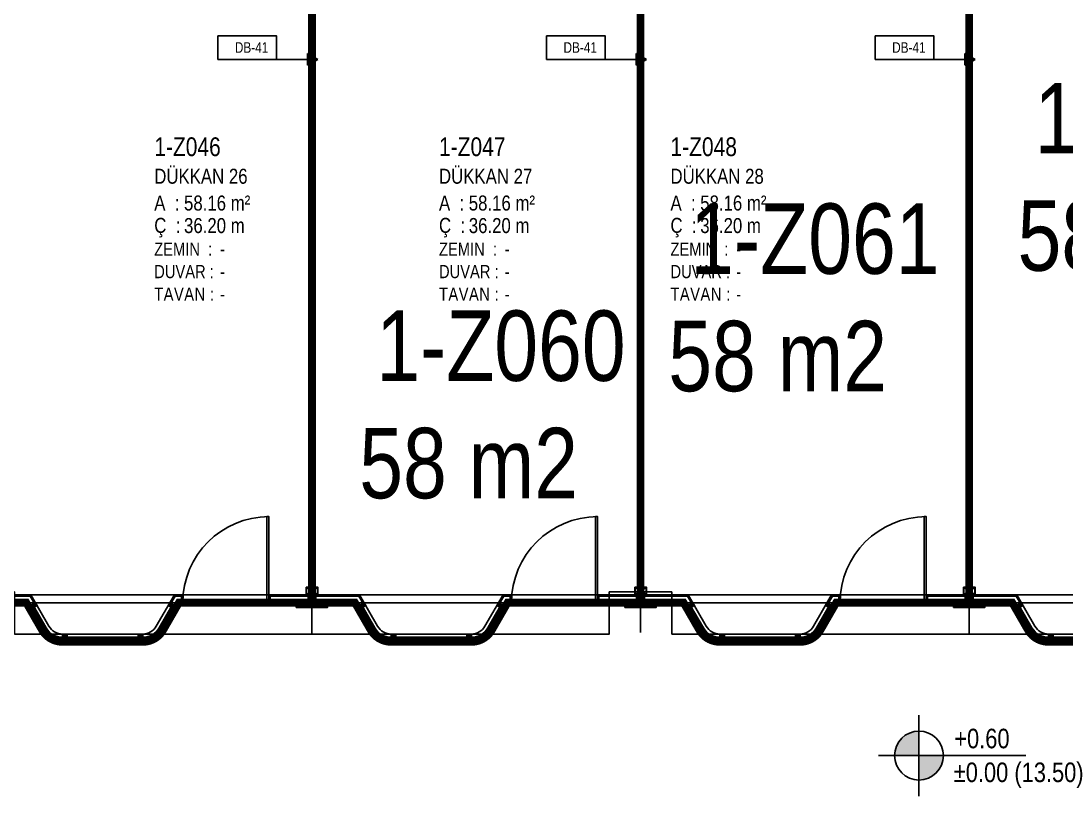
# Model space of a CAD drawing. Header units: centimetres. Extents: x -72470 to -43129, y -18750 to -16337.
# Drawn here: x -68702 to -67366, y -18259 to -17268 of the extents above; entities that cross this region are included whole.
import ezdxf
from ezdxf.enums import TextEntityAlignment as Align

# ---------------------------------------------------------------- set-up
doc = ezdxf.new("R2010")
doc.units = ezdxf.units.CM
doc.header["$MEASUREMENT"] = 0
for name, pattern in [('CENTERX2', [4, 2.5, -0.5, 0.5, -0.5]), ('DUZ', [0]), ('HIDDEN', [9.525, 6.35, -3.175])]:
    doc.linetypes.add(name, pattern=pattern)
doc.layers.get('0').update_dxf_attribs({"linetype": 'DUZ', "lineweight": 0})
doc.layers.add('11-021_3001-BLOK_B_ZEMIN_KAT$0$2DALANNET', color=1, linetype='Continuous', plot=False)
for name, color, linetype in [('11-021_3001-BLOK_B_ZEMIN_KAT$0$2DKOT', 2, 'Continuous'), ('11-021_3001-BLOK_B_ZEMIN_KAT$0$2DMAHALPOZU', 6, 'Continuous'), ('11-021_3001-BLOK_B_ZEMIN_KAT$0$2DPOZ DUVAR', 144, 'Continuous'), ('11-021_D_3001_ZEMIN_KAT$0$2DYAZI2', 212, 'Continuous'), ('3XKO_0.10mm', 22, 'Continuous'), ('3XKO_DIMS_20', 6, 'Continuous'), ('3XKO_FINISH', 52, 'Continuous'), ('3XKO_GLASS', 161, 'Continuous'), ('3XKO_GRID', 253, 'CENTERX2'), ('3XKO_HATCH', 253, 'Continuous'), ('3XKO_METAL', 6, 'Continuous'), ('AREA_JLL', 242, 'Continuous')]:
    doc.layers.add(name, color=color, linetype=linetype)
doc.styles.add('11-021_3001-BLOK_B_ZEMIN_KAT$0$ARIAL', font='arial.ttf', dxfattribs={"width": 0.8})
doc.styles.add('11-021_3001-BLOK_B_ZEMIN_KAT$0$OLCU', font='arial.ttf', dxfattribs={"width": 0.8})
doc.styles.add('11-021_3001-BLOK_B_ZEMIN_KAT$0$yazi', font='calibri.ttf', dxfattribs={"width": 0.6})
doc.styles.add('11-021_D_3001_ZEMIN_KAT$0$OLCU', font='arial.ttf', dxfattribs={"width": 0.8})

# ---------------------------------------------------------------- blocks, each defined once
blk = doc.blocks.new('11-021_3001-BLOK_B_ZEMIN_KAT$0$kot')
at = {"layer": '11-021_3001-BLOK_B_ZEMIN_KAT$0$2DKOT'}
h = blk.add_hatch(color=256, dxfattribs=at)
h.paths.add_polyline_path([(0, 62.5, 0.414214), (-62.5, 0), (0, 0)])
h.paths.add_polyline_path([(62.5, 0), (0, 0), (0, -62.5, 0.414214)])
for points in [[(0, 103.6), (0, -103.6)], [(-103.6, 0), (273.3, 0)]]:
    blk.add_lwpolyline(points, dxfattribs=at)
blk.add_circle((0, 0), 62.5, dxfattribs=at)
at = {"layer": '11-021_3001-BLOK_B_ZEMIN_KAT$0$2DKOT', "style": '11-021_3001-BLOK_B_ZEMIN_KAT$0$OLCU', "width": 0.8}
blk.add_attdef('INCE-KOT', text='', height=50, dxfattribs=at).set_placement((90.1, 3.7), align=Align.BOTTOM_LEFT)
blk.add_attdef('KABA-KOT', text='', height=50, dxfattribs=at).set_placement((88.8, -17.7), align=Align.TOP_LEFT)
blk = doc.blocks.new('*U21')
for p, q in [((-78.6, 0), (-28.6, 0)), ((-28.6, 0), (6.56, 0)), ((6.56, 0), (-2.1, 5)), ((-2.1, 5), (-2.1, -5)), ((6.56, 0), (-2.1, -5))]:
    blk.add_line(p, q)
blk.add_lwpolyline([(-78.6, 0), (-28.6, 0), (-28.6, 20), (-78.6, 20)], close=True)
at = {"style": '11-021_3001-BLOK_B_ZEMIN_KAT$0$yazi'}
blk.add_attdef('DUVARTIPI', text='', height=9, dxfattribs=at).set_placement((-52.63, 8.31), align=Align.MIDDLE_CENTER)
blk = doc.blocks.new('11-021_3001-BLOK_B_ZEMIN_KAT$0$VADI 2_Mahal pozu')
at = {"attachment_point": 1, "style": '11-021_3001-BLOK_B_ZEMIN_KAT$0$ARIAL'}
for s, insert, char_height, width in [('A{\\fArial|b0|i0|c238|p34;  : }', (0, 72.01), 9.6, 39.0515), ('Ç{\\fArial|b0|i0|c238|p34;  : }', (0, 57.73), 9.6, 39.0515), ('{\\fArial|b0|i0|c238|p34;ZEMIN  : }', (0, 41.98), 8.4, 39.0515), ('DUVAR : ', (0, 27.59), 8.4, 38.4), ('{\\T1.05;TAVAN : }', (0, 13.2), 8.4, 39.0515)]:
    blk.add_mtext(s, dxfattribs=dict(at, insert=insert, char_height=char_height, width=width))
at = {"style": '11-021_3001-BLOK_B_ZEMIN_KAT$0$ARIAL', "width": 0.8, "flags": 1}
for tag, p in [('INCEKOT', (20.84, 140.42)), ('KABAKOT', (20.84, 120.32))]:
    blk.add_attdef(tag, p, '', height=12, dxfattribs=at)
at = {"style": '11-021_3001-BLOK_B_ZEMIN_KAT$0$ARIAL', "width": 0.8}
for tag, p, height in [('MAHALNO', (0, 97.18), 12), ('MAHALADI', (0, 79.53), 9.6), ('ALAN', (19.02, 62.41), 9.6), ('CEVRE', (19.02, 48.01), 9.6), ('ZEMIN', (42, 33.58), 8.4), ('DUVAR', (42, 19.18), 8.4), ('TAVAN', (42, 4.78), 8.4)]:
    blk.add_attdef(tag, p, '', height=height, dxfattribs=at)
blk = doc.blocks.new('alcipanel tavan pr')
at = {"layer": '3XKO_HATCH'}
h = blk.add_hatch(dxfattribs=at)
h.set_pattern_fill('STEEL', color=256, scale=0.001)
h.set_pattern_definition([(45, (-68.773278, -5.1160166), (-0.00224506403, 0.00224506403), []), (45, (-68.773278, -5.114429), (-0.00224506403, 0.00224506403), [])])
h.paths.add_polyline_path([(0.015, -0.04), (0.015, -0.045), (0.02, -0.045), (0.02, -0.005), (-0.02, -0.005), (-0.02, -0.045), (-0.015, -0.045), (-0.015, -0.04), (-0.01, -0.04), (-0.01, -0.05), (-0.025, -0.05), (-0.025, 0), (0.025, 0), (0.025, -0.05), (0.01, -0.05), (0.01, -0.04)])
at = {"layer": '3XKO_METAL'}
blk.add_lwpolyline([(0.015, -0.04), (0.015, -0.045), (0.02, -0.045), (0.02, -0.005), (-0.02, -0.005), (-0.02, -0.045), (-0.015, -0.045), (-0.015, -0.04), (-0.01, -0.04), (-0.01, -0.05), (-0.025, -0.05), (-0.025, 0), (0.025, 0), (0.025, -0.05), (0.01, -0.05), (0.01, -0.04)], close=True, dxfattribs=at)
blk = doc.blocks.new('bazaar cumba')
at = {"layer": '3XKO_HATCH'}
h = blk.add_hatch(dxfattribs=at)
h.set_pattern_fill('DOLMIT', color=256, scale=0.0017, angle=90)
h.set_pattern_definition([(90, (-3.15812, 0.36), (-0.010795, -2e-15), []), (135, (-3.15812, 0.36), (-0.02159, -0.02159), [0.015266, -0.030533])])
h.paths.add_polyline_path([(-3.188, 0.34), (-3.188, 0.382), (-3.168, 0.382), (-3.168, 0.398), (-3.188, 0.398), (-3.188, 0.44), (-3.128, 0.44), (-3.128, 0.398), (-3.148, 0.398), (-3.148, 0.382), (-3.128, 0.382), (-3.128, 0.34)])
h = blk.add_hatch(dxfattribs=at)
h.set_pattern_fill('DOLMIT', color=256, scale=0.0017, angle=90)
h.set_pattern_definition([(90, (-2.19188, 0.36), (-0.010795, -2e-15), []), (135, (-2.19188, 0.36), (-0.02159, -0.02159), [0.015266, -0.030533])])
h.paths.add_polyline_path([(-2.222, 0.34), (-2.222, 0.382), (-2.202, 0.382), (-2.202, 0.398), (-2.222, 0.398), (-2.222, 0.44), (-2.162, 0.44), (-2.162, 0.398), (-2.182, 0.398), (-2.182, 0.382), (-2.162, 0.382), (-2.162, 0.34)])
h = blk.add_hatch(dxfattribs=at)
h.set_pattern_fill('DOLMIT', color=256, scale=0.0017, angle=150)
h.set_pattern_definition([(150, (-3.550718, -0.048038), (-0.0053975, -0.0093487), []), (195, (-3.550718, -0.04804), (0.0079025, -0.0294925), [0.015266, -0.030533])])
h.paths.add_polyline_path([(-3.533, -0.058), (-3.62, -0.008), (-3.6, 0.027), (-3.564, 0.006), (-3.574, -0.012), (-3.56, -0.02), (-3.55, -0.002), (-3.513, -0.023)])
h = blk.add_hatch(dxfattribs=at)
h.set_pattern_fill('DOLMIT', color=256, scale=0.0017, angle=150)
h.set_pattern_definition([(150, (-4.097598, -0.048038), (-0.0053975, -0.009348744), []), (195, (-4.097598, -0.04804), (0.0079025, -0.02949247), [0.01526644, -0.03053287])])
h.paths.add_polyline_path([(-1.817, -0.058), (-1.73, -0.008), (-1.75, 0.027), (-1.786, 0.006), (-1.776, -0.012), (-1.79, -0.02), (-1.8, -0.002), (-1.837, -0.023)])
at = {"layer": '3XKO_0.10mm'}
for points in [[(-3.188, 0.34), (-3.188, 0.382), (-3.168, 0.382), (-3.168, 0.398), (-3.188, 0.398), (-3.188, 0.44), (-3.128, 0.44), (-3.128, 0.398), (-3.148, 0.398), (-3.148, 0.382), (-3.128, 0.382), (-3.128, 0.34)], [(-2.222, 0.34), (-2.222, 0.382), (-2.202, 0.382), (-2.202, 0.398), (-2.222, 0.398), (-2.222, 0.44), (-2.162, 0.44), (-2.162, 0.398), (-2.182, 0.398), (-2.182, 0.382), (-2.162, 0.382), (-2.162, 0.34)], [(-3.533, -0.058), (-3.62, -0.008), (-3.6, 0.027), (-3.564, 0.006), (-3.574, -0.012), (-3.56, -0.02), (-3.55, -0.002), (-3.513, -0.023)], [(-1.817, -0.058), (-1.73, -0.008), (-1.75, 0.027), (-1.786, 0.006), (-1.776, -0.012), (-1.79, -0.02), (-1.8, -0.002), (-1.837, -0.023)]]:
    blk.add_lwpolyline(points, close=True, dxfattribs=at)
at = {"layer": '3XKO_FINISH'}
blk.add_lwpolyline([(-4.15, -0.16), (-3.592, -0.16), (-3.361, 0.24, -0.267949), (-3.188, 0.34), (-2.162, 0.34, -0.267949), (-1.989, 0.24), (-1.758, -0.16), (-1.65, -0.16), (-1.65, -0.06), (-1.7, -0.06), (-1.902, 0.29, 0.267949), (-2.162, 0.44), (-3.188, 0.44, 0.267949), (-3.448, 0.29), (-3.65, -0.06), (-4.15, -0.06)], format="xyb", dxfattribs=at)
for points in [[(-4.2, 0), (-4, 0), (-4, -0.06), (-4.01, -0.06), (-4.01, -0.01), (-4.2, -0.01)], [(0, -0.01), (-0.19, -0.01), (-0.19, -0.06), (-0.2, -0.06), (-0.2, 0), (0, 0)], [(-4.15, -0.075), (-3.641, -0.075), (-3.607, -0.016)], [(-4.15, -0.145), (-3.601, -0.145), (-3.546, -0.051)], [(-1.804, -0.051), (-1.749, -0.145), (-1.665, -0.145), (-1.665, -0.075), (-1.709, -0.075), (-1.743, -0.016)], [(-0.05, -0.16), (-0.55, -0.16), (-0.55, -0.06), (-0.05, -0.06)], [(-0.05, -0.145), (-0.535, -0.145), (-0.535, -0.075), (-0.05, -0.075)]]:
    blk.add_lwpolyline(points, dxfattribs=at)
at = {"layer": '3XKO_GLASS', "linetype": 'HIDDEN'}
for p, q in [((0, -0.06), (-4.2, -0.06)), ((0, -0.16), (-4.2, -0.16))]:
    blk.add_line(p, q, dxfattribs=at)
at = {"layer": '3XKO_GLASS'}
for points in [[(-3.574, -0.012), (-3.567, -0.016), (-3.405, 0.265, -0.267949), (-3.188, 0.39), (-3.168, 0.39), (-3.168, 0.398), (-3.188, 0.398, 0.267949), (-3.412, 0.269)], [(-3.567, -0.016), (-3.56, -0.02), (-3.398, 0.261, -0.267949), (-3.188, 0.382), (-3.168, 0.382), (-3.168, 0.39), (-3.188, 0.39, 0.267949), (-3.405, 0.265)], [(-1.945, 0.265), (-1.783, -0.016), (-1.776, -0.012), (-1.938, 0.269, 0.267949), (-2.162, 0.398), (-2.182, 0.398), (-2.182, 0.39), (-2.162, 0.39, -0.267949)], [(-1.952, 0.261), (-1.79, -0.02), (-1.783, -0.016), (-1.945, 0.265, 0.267949), (-2.162, 0.39), (-2.182, 0.39), (-2.182, 0.382), (-2.162, 0.382, -0.267949)]]:
    blk.add_lwpolyline(points, format="xyb", close=True, dxfattribs=at)
for points in [[(-3.148, 0.39), (-2.202, 0.39), (-2.202, 0.398), (-3.148, 0.398)], [(-3.148, 0.382), (-2.202, 0.382), (-2.202, 0.39), (-3.148, 0.39)]]:
    blk.add_lwpolyline(points, close=True, dxfattribs=at)
blk.add_lwpolyline([(-0.55, -0.06), (-0.55, -1.16), (-0.575, -1.16), (-0.575, -0.06), (-0.55, -0.06)], dxfattribs=at)
blk.add_arc((-0.55, -0.06), 1.1, 180, 270, dxfattribs=at)
at = {"layer": '3XKO_GRID'}
for p, q in [((-4.2, -1.498), (-4.2, 0.321)), ((0, -1.498), (0, 0.321))]:
    blk.add_line(p, q, dxfattribs=at)
at = {"rotation": 180}
blk.add_blockref('alcipanel tavan pr', (-4.03, -0.06), dxfattribs=at)
at = {"xscale": -1, "rotation": 180}
blk.add_blockref('alcipanel tavan pr', (-0.17, -0.06), dxfattribs=at)

msp = doc.modelspace()

# ---------------------------------------------------------------- linework, layer by layer
at = {"layer": '11-021_3001-BLOK_B_ZEMIN_KAT$0$2DALANNET'}
for points in [[(-68709.8, -17997.9), (-68709.8, -18051.8), (-68329.8, -18051.8), (-68329.8, -16661.8), (-68749.8, -16661.8), (-68749.8, -17997.9)], [(-68329.8, -18051.8), (-67949.8, -18051.8), (-67949.8, -17997.9), (-67909.8, -17997.9), (-67909.8, -16661.8), (-68329.8, -16661.8)], [(-67869.8, -17997.9), (-67869.8, -18051.8), (-67489.8, -18051.8), (-67489.8, -16661.8), (-67909.8, -16661.8), (-67909.8, -17997.9)], [(-67489.8, -18051.8), (-67109.8, -18051.8), (-67109.8, -17997.9), (-67069.8, -17997.9), (-67069.8, -16661.8), (-67489.8, -16661.8)]]:
    msp.add_lwpolyline(points, close=True, dxfattribs=at)
at = {"layer": '3XKO_METAL'}
for points in [[(-68337.3, -17991.8), (-68322.3, -17991.8), (-68322.3, -18001.8), (-68337.3, -18001.8)], [(-67917.3, -17991.8), (-67902.3, -17991.8), (-67902.3, -18001.8), (-67917.3, -18001.8)], [(-67497.3, -17991.8), (-67482.3, -17991.8), (-67482.3, -18001.8), (-67497.3, -18001.8)], [(-68322.7, -18001.4), (-68336.9, -18001.4), (-68336.9, -17992.2), (-68322.7, -17992.2)], [(-68334.8, -18011.8), (-68324.8, -18011.8), (-68324.8, -18001.8), (-68334.8, -18001.8)], [(-68325.6, -18002.6), (-68334, -18002.6), (-68334, -18011), (-68325.6, -18011)], [(-67902.7, -18001.4), (-67916.9, -18001.4), (-67916.9, -17992.2), (-67902.7, -17992.2)], [(-67914.8, -18011.8), (-67904.8, -18011.8), (-67904.8, -18001.8), (-67914.8, -18001.8)], [(-67905.6, -18002.6), (-67914, -18002.6), (-67914, -18011), (-67905.6, -18011)], [(-67482.7, -18001.4), (-67496.9, -18001.4), (-67496.9, -17992.2), (-67482.7, -17992.2)], [(-67494.8, -18011.8), (-67484.8, -18011.8), (-67484.8, -18001.8), (-67494.8, -18001.8)], [(-67485.6, -18002.6), (-67494, -18002.6), (-67494, -18011), (-67485.6, -18011)]]:
    msp.add_lwpolyline(points, close=True, dxfattribs=at)
for points in [[(-68336.9, -17992.2), (-68322.7, -18001.4)], [(-68322.7, -17992.2), (-68336.9, -18001.4)], [(-67916.9, -17992.2), (-67902.7, -18001.4)], [(-67902.7, -17992.2), (-67916.9, -18001.4)], [(-67496.9, -17992.2), (-67482.7, -18001.4)], [(-67482.7, -17992.2), (-67496.9, -18001.4)]]:
    msp.add_lwpolyline(points, dxfattribs=at)
at = {"layer": 'AREA_JLL', "color": 7, "const_width": 10}
for points in [[(-68749.8, -16661.8), (-68337.3, -16661.8), (-68329.8, -16661.8), (-68329.8, -18011.8), (-68499.8, -18011.8), (-68520, -18046.8, -0.267949), (-68545.9, -18061.8), (-68648.6, -18061.8, -0.26795), (-68674.6, -18046.8), (-68694.8, -18011.8), (-68749.8, -18011.8)], [(-68329.8, -16661.8), (-67917.3, -16661.8), (-67909.8, -16661.8), (-67909.8, -18011.8), (-68079.8, -18011.8), (-68100, -18046.8, -0.267949), (-68125.9, -18061.8), (-68228.6, -18061.8, -0.26795), (-68254.6, -18046.8), (-68274.8, -18011.8), (-68329.8, -18011.8)], [(-67909.8, -16661.8), (-67497.3, -16661.8), (-67489.8, -16661.8), (-67489.8, -18011.8), (-67659.8, -18011.8), (-67680, -18046.8, -0.267949), (-67705.9, -18061.8), (-67808.6, -18061.8, -0.26795), (-67834.6, -18046.8), (-67854.8, -18011.8), (-67909.8, -18011.8)], [(-67489.8, -16661.8), (-67077.3, -16661.8), (-67069.8, -16661.8), (-67069.8, -18011.8), (-67239.8, -18011.8), (-67260, -18046.8, -0.267949), (-67285.9, -18061.8), (-67388.6, -18061.8, -0.26795), (-67414.6, -18046.8), (-67434.8, -18011.8), (-67489.8, -18011.8)]]:
    msp.add_lwpolyline(points, format="xyb", close=True, dxfattribs=at)

# ---------------------------------------------------------------- block references
at = {"layer": '11-021_3001-BLOK_B_ZEMIN_KAT$0$2DKOT', "xscale": 0.5, "yscale": 0.5, "zscale": 0.5}
msp.add_blockref('11-021_3001-BLOK_B_ZEMIN_KAT$0$kot', (-67554, -18207.2), dxfattribs=at).add_auto_attribs({'KABA-KOT': '%%P0.00 (13.50)', 'INCE-KOT': '+0.60'})
at = {"layer": '11-021_3001-BLOK_B_ZEMIN_KAT$0$2DMAHALPOZU', "xscale": 2, "yscale": 2, "zscale": 2}
for p, values in [((-68531.3, -17635.4), {'CEVRE': '36.20 m', 'ALAN': '58.16 m²', 'MAHALNO': '1-Z046', 'MAHALADI': 'DÜKKAN 26', 'TAVAN': '-', 'DUVAR': '-', 'ZEMIN': '-'}), ((-68167.4, -17635.4), {'CEVRE': '36.20 m', 'ALAN': '58.16 m²', 'MAHALNO': '1-Z047', 'MAHALADI': 'DÜKKAN 27', 'TAVAN': '-', 'DUVAR': '-', 'ZEMIN': '-'}), ((-67871.6, -17635.4), {'CEVRE': '36.20 m', 'ALAN': '58.16 m²', 'MAHALNO': '1-Z048', 'MAHALADI': 'DÜKKAN 28', 'TAVAN': '-', 'DUVAR': '-', 'ZEMIN': '-'})]:
    msp.add_blockref('11-021_3001-BLOK_B_ZEMIN_KAT$0$VADI 2_Mahal pozu', p, dxfattribs=at).add_auto_attribs(values)
at = {"layer": '11-021_3001-BLOK_B_ZEMIN_KAT$0$2DPOZ DUVAR'}
ref = msp.add_blockref('*U21', (-68332.1, -17317.4), dxfattribs=dict(at, xscale=1.5, yscale=1.5, zscale=1.5))
ref.add_attrib('DUVARTIPI', 'DB-41', dxfattribs={"layer": '0', "height": 13.5, "style": '11-021_3001-BLOK_B_ZEMIN_KAT$0$ARIAL', "width": 0.8}).set_placement((-68406.9, -17302.2), align=Align.MIDDLE_CENTER)
ref = msp.add_blockref('*U21', (-67912.1, -17317.4), dxfattribs=dict(at, xscale=1.5, yscale=1.5, zscale=1.5))
ref.add_attrib('DUVARTIPI', 'DB-41', dxfattribs={"layer": '0', "height": 13.5, "style": '11-021_3001-BLOK_B_ZEMIN_KAT$0$ARIAL', "width": 0.8}).set_placement((-67986.9, -17302.2), align=Align.MIDDLE_CENTER)
ref = msp.add_blockref('*U21', (-67492.1, -17317.4), dxfattribs=dict(at, xscale=1.5, yscale=1.5, zscale=1.5))
ref.add_attrib('DUVARTIPI', 'DB-41', dxfattribs={"layer": '0', "height": 13.5, "style": '11-021_3001-BLOK_B_ZEMIN_KAT$0$ARIAL', "width": 0.8}).set_placement((-67566.9, -17302.2), align=Align.MIDDLE_CENTER)
at = {"layer": '3XKO_DIMS_20', "xscale": -100, "yscale": 100, "zscale": 100, "rotation": 180}
for p in [(-68329.8, -18017.8), (-67909.8, -18017.8), (-67489.8, -18017.8), (-67069.8, -18017.8)]:
    msp.add_blockref('bazaar cumba', p, dxfattribs=at)

# ---------------------------------------------------------------- texts
at = {"layer": '11-021_D_3001_ZEMIN_KAT$0$2DYAZI2', "color": 7, "width": 797.879, "attachment_point": 1, "style": '11-021_D_3001_ZEMIN_KAT$0$OLCU'}
for s, insert, char_height in [('{\\fArial|b0|i0|c162|p34;  \\H0.72x;1-Z062\\P  58\\fArial|b0|i0|c0|p34; m2}', (-67483.9, -17347.5), 125), ('{\\fArial|b0|i0|c162|p34;  1-Z061}\\P{\\fArial|b0|i0|c162|p34; 58} m2', (-67902.3, -17501.5), 90), ('{\\fArial|b0|i0|c162|p34;  \\H0.72x;1-Z060\\P  58\\fArial|b0|i0|c0|p34; m2}', (-68325.2, -17638.3), 125)]:
    msp.add_mtext(s, dxfattribs=dict(at, insert=insert, char_height=char_height))

doc.saveas('drawing.dxf')
